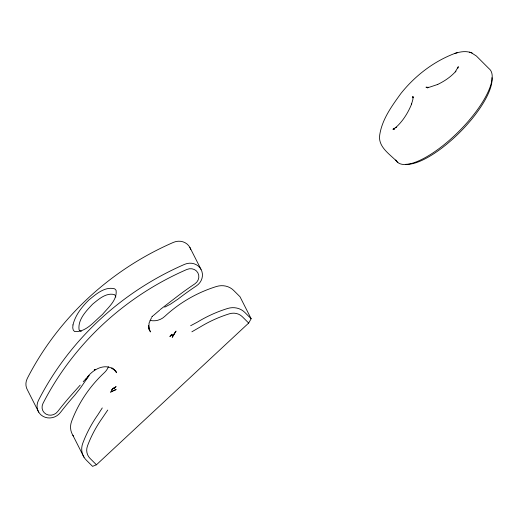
<?xml version="1.0" encoding="UTF-8"?>
<svg xmlns="http://www.w3.org/2000/svg" width="518" height="518" viewBox="0 0 518 518"><rect width="100%" height="100%" fill="white"/><g stroke="black" fill="none" stroke-linecap="round" stroke-linejoin="round"><path stroke-width="0.78" d="M457.886 68.175L458.313 66.686L455.264 71.918L455.905 71.173C450.828 76.968 444.282 81.313 437.36 84.602L437.775 84.421L429.59 87.166L427.272 87.49L428.282 87.361L425.951 87.153L427.687 87.892L426.618 87.296M102.279 407.931L97.805 414.899A126.107 117.968 -26.9 0 0 82.738 443.382A17.431 16.304 -26.9 0 0 86.208 460.023L92.573 466.362L96.445 464.782L248.679 323.051L251.152 318.719L240.002 296.749L233.644 290.404A17.431 16.304 -26.9 0 0 216.492 286.499A126.114 117.974 -26.9 0 0 164.698 316.466A15.249 14.264 -26.9 0 1 150.006 320.351M151.534 317.618L149.048 323.141L148.919 329.047L148.549 325.498L149.1 328.852L150.466 331.941L148.323 327.732M152.098 316.53L152.376 316.064M151.962 316.886L152.428 316.129M172.837 336.253L172.229 337.354L176.055 331.112L174.074 333.579L174.644 333.333L174.035 334.311L172.824 334.693L173.86 334.589L173.394 335.347L172.267 335.567L172.999 335.269L173.161 335.729M107.757 410.055L102.02 418.466A121.756 113.895 -26.9 0 0 87.477 445.966A13.073 12.225 -26.9 0 0 90.08 458.443L96.445 464.782M80.199 385.12L72.157 394.107A306.973 287.16 -26.9 0 0 57.666 411.583A8.832 8.262 -26.9 0 1 46.115 414.154A8.832 8.262 -26.9 0 1 42.975 403.47A278.846 260.845 -26.9 0 1 186.907 269.457A8.832 8.262 -26.9 0 1 197.895 272.85A8.832 8.262 -26.9 0 1 194.833 283.877A307.511 287.665 -26.9 0 0 176.159 297.274L160.224 309.55M83.223 381.721L86.208 378.464M153.263 315.63L159.712 310.114M191.874 331.811L200.427 326.845A121.756 113.895 -26.9 0 1 229.455 313.779A13.073 12.225 -26.9 0 1 242.314 316.705L248.679 323.051M164.698 307.168L170.331 304.241L178.043 299.067A303.159 283.586 -26.9 0 1 196.451 285.865A13.19 12.341 -26.9 0 0 201.023 269.392L189.879 247.416M190.637 325.725L197.572 322.015A126.114 117.974 -26.9 0 1 227.642 308.475A17.431 16.304 -26.9 0 1 244.787 312.38L251.152 318.719M94.218 369.994L94.898 369.69M94.664 369.768L95.137 369.554M470.305 52.396C465.203 50.822 459.686 51.865 454.726 53.471C433.572 61.487 414.976 75.848 400.906 93.486C391.912 105.937 382.148 119.211 379.746 134.79C377.628 147.313 390.721 154.642 397.856 162.516M457.705 52.577L454.726 53.471M394.483 129.222L393.058 129.176L394.334 128.781L393.026 129.254L396.276 127.156L395.422 127.842C402.732 121.426 408.009 112.918 411.642 103.956L411.396 104.591L412.872 99.508L413.008 96.711M81.358 331.287L80.18 330.996L79.079 329.811C77.629 319.664 86.15 311.046 92.567 304.195C98.549 299.339 106.093 292.43 114.387 294.606L115.546 295.849L115.818 297.073M471.322 52.752L476.366 55.989L488.979 68.622A65.469 22.119 -45.1 0 1 457.42 132.835A65.469 22.119 -45.1 0 1 395.765 159.939M469.528 52.13L472.105 53.017M115.488 370.597L116.556 372.714L114.504 370.027L111.817 367.922L115.883 371.283C106.158 361.208 91.401 369.697 85.625 379.804L89.096 375.479L80.64 387.749L74.663 395.325A302.616 283.081 -26.9 0 0 60.379 412.555A13.19 12.335 -26.9 0 1 43.13 416.394A13.19 12.335 -26.9 0 1 38.436 400.44A283.204 264.918 -26.9 0 1 184.622 264.335A13.19 12.341 -26.9 0 1 201.023 269.392M72.85 435.262L83.994 457.232M38.746 412.224L27.596 390.248A13.19 12.335 -26.9 0 1 27.286 378.464A283.204 264.918 -26.9 0 1 173.472 242.359A13.19 12.341 -26.9 0 1 190.773 249.508M413.027 97.28L412.807 96.568L413.144 97.837M108.372 366.77A15.249 14.264 -26.9 0 1 104.442 372.571A126.107 117.968 -26.9 0 0 71.588 421.406A17.431 16.304 -26.9 0 0 73.653 436.434M491.945 77.674A63.287 21.38 -45.1 0 1 460.211 131.915A63.287 21.38 -45.1 0 1 405.924 164.258M72.973 324.916L72.753 327.939L73.297 330.134L74.56 331.507C85.982 332.53 94.418 321.166 102.434 314.497C108.061 307.588 117.431 300.103 116.077 290.294L114.731 288.843C104.992 286.137 95.998 294.205 88.96 299.928C81.863 306.857 75.337 315.093 72.973 324.916M115.993 386.661L114.115 388.604L114.51 387.71L113.695 388.189L115.993 386.661M113.371 390.578L116.162 389.555L110.489 392.158L113.371 390.578M170.642 335.45L169.852 336.558L172.008 334.816L171.471 334.835L171.898 334.265L170.642 335.45M113.325 388.144L111.461 390.242L113.325 388.144"/></g></svg>
